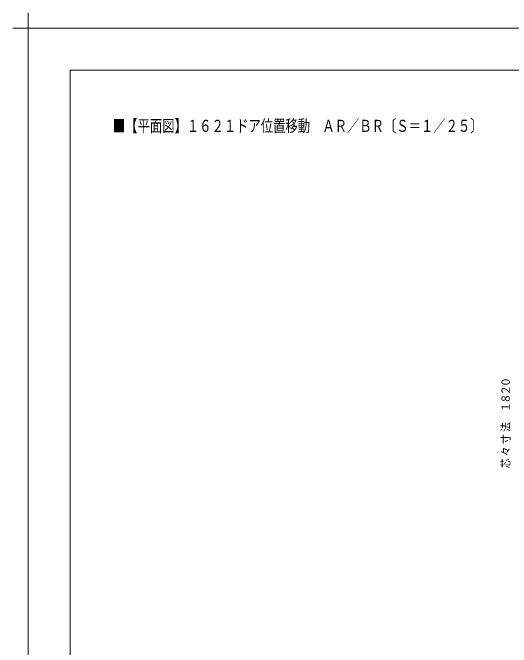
# Model space of a CAD drawing. Units: millimetres on the paper. Extents: x -305 to 305, y -152 to 152.
# Drawn here: x -304.8 to -185.2, y 0 to 152.3 of the extents above; entities that cross this region are included whole.
import ezdxf
from ezdxf.enums import TextEntityAlignment as Align

# ---------------------------------------------------------------- set-up
doc = ezdxf.new("R2010")
doc.units = ezdxf.units.MM
for name, color, linetype, lineweight in [('0-0_0', 7, 'Continuous', 9), ('0-1_VIEW0001', 7, 'Continuous', 9), ('0-2_1図面枠', 7, 'Continuous', 9), ('0-3_図面枠', 3, 'Continuous', 9), ('0-4_DEFPOINTS', 7, 'Continuous', 9)]:
    doc.layers.add(name, color=color, linetype=linetype, lineweight=lineweight)
doc.styles.add('ＭＳ ゴシック', font='')
doc.styles.get('ＭＳ ゴシック').set_extended_font_data('MS Gothic')

# ---------------------------------------------------------------- blocks, each defined once
blk = doc.blocks.new('グループ-6')
at = {"layer": '0-2_1図面枠'}
for p, q in [((-4200, 2895), (-4200, 3045)), ((-4275, 2970), (-4125, 2970))]:
    blk.add_line(p, q, dxfattribs=at)

msp = doc.modelspace()

# ---------------------------------------------------------------- linework, layer by layer
at = {"layer": '0-0_0', "color": 4}
msp.add_line((-291.017, 134.963), (-291.017, -138.498), dxfattribs=at)
at = {"layer": '0-3_図面枠'}
msp.add_lwpolyline([(-291.017, -138.498), (108.983, -138.498), (108.983, 138.502), (-291.017, 138.502)], close=True, dxfattribs=at)
at = {"layer": '0-4_DEFPOINTS'}
for p in [(118.983, 148.502), (-301.017, -148.498)]:
    msp.add_line(p, (-301.017, 148.502), dxfattribs=at)

# ---------------------------------------------------------------- block references
at = {"layer": '0-2_1図面枠', "xscale": 0.05, "yscale": 0.05}
msp.add_blockref('グループ-6', (-91.017, 0.002), dxfattribs=at)

# ---------------------------------------------------------------- texts
at = {"layer": '0-0_0', "style": 'ＭＳ ゴシック', "width": 0.75}
msp.add_text('■【平面図】１６２１ドア位置移動\u3000ＡＲ／ＢＲ〔Ｓ＝１／２５〕', height=2.889, dxfattribs=at).set_placement((-280.735, 122.792), align=Align.BOTTOM_LEFT)
at = {"layer": '0-1_VIEW0001', "style": 'ＭＳ ゴシック', "width": 0.9}
for s, p in [('０', (-184.983, 62.465)), ('２', (-184.983, 60.477)), ('８', (-184.983, 58.489)), ('１', (-184.983, 56.501)), ('法', (-184.983, 51.661)), ('寸', (-184.983, 48.753)), ('々', (-184.983, 45.845)), ('芯', (-184.983, 42.937))]:
    msp.add_text(s, height=1.921, rotation=90, dxfattribs=at).set_placement(p, align=Align.BOTTOM_LEFT)

doc.saveas('drawing.dxf')
